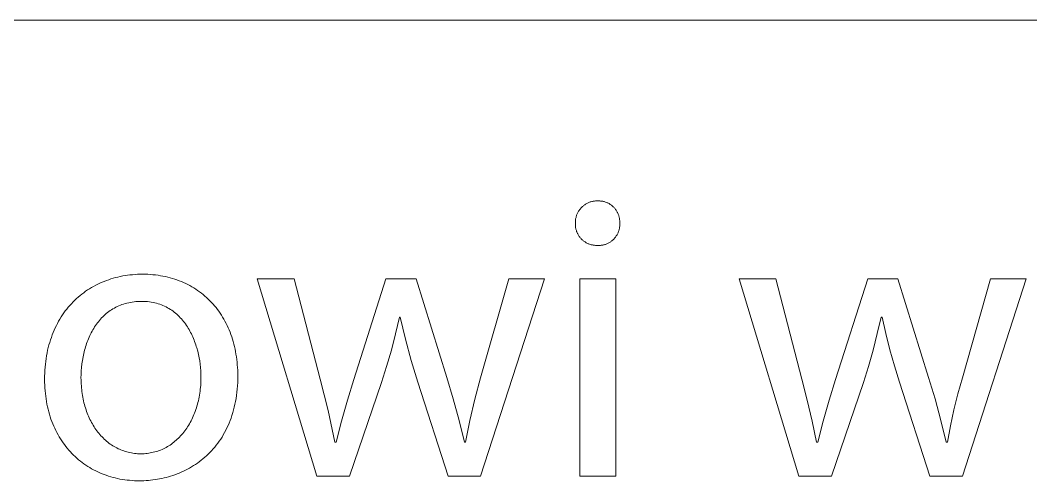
# Model space of a CAD drawing. Header units: millimetres. Extents: x 1422 to 6060, y -58 to 3182.
# Drawn here: x 5212.9 to 5327.7, y 19.3 to 71.7 of the extents above; entities that cross this region are included whole.
import ezdxf

# ---------------------------------------------------------------- set-up
doc = ezdxf.new("R2010")
doc.units = ezdxf.units.MM
doc.header["$MEASUREMENT"] = 0
doc.layers.add('Domyślny', color=7, linetype='Continuous', true_color=0x000000)

msp = doc.modelspace()

# ---------------------------------------------------------------- linework, layer by layer
at = {"layer": 'Domyślny', "color": 18, "lineweight": 15, "true_color": 0x000000}
for p, q in [((4307.17, 71.66), (6055.34, 71.66)), ((5276.85, 50.52), (5276.91, 50.57)), ((5276.91, 50.57), (5276.98, 50.62)), ((5276.98, 50.62), (5277.05, 50.67)), ((5277.05, 50.67), (5277.12, 50.72)), ((5277.12, 50.72), (5277.2, 50.76)), ((5277.2, 50.76), (5277.27, 50.81)), ((5277.27, 50.81), (5277.35, 50.85)), ((5277.35, 50.85), (5277.43, 50.88)), ((5277.43, 50.88), (5277.5, 50.92)), ((5277.5, 50.92), (5277.58, 50.95)), ((5277.58, 50.95), (5277.67, 50.98)), ((5277.67, 50.98), (5277.75, 51)), ((5277.75, 51), (5277.83, 51.03)), ((5277.83, 51.03), (5277.91, 51.05)), ((5277.91, 51.05), (5278, 51.06)), ((5278, 51.06), (5278.08, 51.08)), ((5278.08, 51.08), (5278.17, 51.09)), ((5278.17, 51.09), (5278.25, 51.1)), ((5278.25, 51.1), (5278.34, 51.1)), ((5278.34, 51.1), (5278.42, 51.11)), ((5278.42, 51.11), (5278.51, 51.11)), ((5278.51, 51.11), (5278.59, 51.11)), ((5278.59, 51.11), (5278.68, 51.11)), ((5278.68, 51.11), (5278.76, 51.1)), ((5278.76, 51.1), (5278.85, 51.09)), ((5278.85, 51.09), (5278.93, 51.08)), ((5278.93, 51.08), (5279.01, 51.07)), ((5279.01, 51.07), (5279.1, 51.06)), ((5279.1, 51.06), (5279.18, 51.04)), ((5279.18, 51.04), (5279.26, 51.02)), ((5279.26, 51.02), (5279.34, 50.99)), ((5279.34, 50.99), (5279.42, 50.97)), ((5279.42, 50.97), (5279.5, 50.94)), ((5279.5, 50.94), (5279.58, 50.9)), ((5279.58, 50.9), (5279.65, 50.87)), ((5279.65, 50.87), (5279.73, 50.83)), ((5279.73, 50.83), (5279.8, 50.79)), ((5279.8, 50.79), (5279.88, 50.75)), ((5279.88, 50.75), (5279.95, 50.7)), ((5279.95, 50.7), (5280.02, 50.65)), ((5280.02, 50.65), (5280.08, 50.6)), ((5280.08, 50.6), (5280.15, 50.55)), ((5280.15, 50.55), (5280.21, 50.5)), ((5276.09, 49.39), (5276.12, 49.47)), ((5276.12, 49.47), (5276.15, 49.55)), ((5276.15, 49.55), (5276.19, 49.63)), ((5276.19, 49.63), (5276.22, 49.71)), ((5276.22, 49.71), (5276.26, 49.78)), ((5276.26, 49.78), (5276.3, 49.86)), ((5276.3, 49.86), (5276.35, 49.93)), ((5276.35, 49.93), (5276.39, 50)), ((5276.39, 50), (5276.44, 50.08)), ((5276.44, 50.08), (5276.49, 50.14)), ((5276.49, 50.14), (5276.55, 50.21)), ((5276.55, 50.21), (5276.6, 50.28)), ((5276.6, 50.28), (5276.66, 50.34)), ((5276.66, 50.34), (5276.72, 50.4)), ((5276.72, 50.4), (5276.78, 50.46)), ((5276.78, 50.46), (5276.85, 50.52)), ((5280.21, 50.5), (5280.28, 50.44)), ((5280.28, 50.44), (5280.34, 50.38)), ((5280.34, 50.38), (5280.39, 50.32)), ((5280.39, 50.32), (5280.45, 50.26)), ((5280.45, 50.26), (5280.5, 50.19)), ((5280.5, 50.19), (5280.55, 50.12)), ((5280.55, 50.12), (5280.6, 50.06)), ((5280.6, 50.06), (5280.65, 49.99)), ((5280.65, 49.99), (5280.69, 49.91)), ((5280.69, 49.91), (5280.74, 49.84)), ((5280.74, 49.84), (5280.77, 49.77)), ((5280.77, 49.77), (5280.81, 49.69)), ((5280.81, 49.69), (5280.84, 49.61)), ((5280.84, 49.61), (5280.88, 49.53)), ((5280.88, 49.53), (5280.9, 49.45)), ((5280.9, 49.45), (5280.93, 49.37)), ((5275.98, 48.8), (5275.99, 48.88)), ((5275.98, 48.71), (5275.98, 48.8)), ((5275.98, 48.63), (5275.98, 48.71)), ((5275.98, 48.54), (5275.98, 48.63)), ((5275.98, 48.46), (5275.98, 48.54)), ((5275.98, 48.38), (5275.98, 48.46)), ((5275.98, 48.29), (5275.98, 48.38)), ((5275.99, 48.21), (5275.98, 48.29)), ((5275.99, 48.88), (5276, 48.97)), ((5276, 48.97), (5276.01, 49.05)), ((5276.01, 49.05), (5276.03, 49.14)), ((5276.03, 49.14), (5276.05, 49.22)), ((5276.05, 49.22), (5276.07, 49.31)), ((5276.07, 49.31), (5276.09, 49.39)), ((5280.93, 49.37), (5280.95, 49.29)), ((5280.95, 49.29), (5280.97, 49.21)), ((5280.97, 49.21), (5280.99, 49.13)), ((5280.99, 49.13), (5281, 49.05)), ((5281, 49.05), (5281.01, 48.96)), ((5281.01, 48.96), (5281.02, 48.88)), ((5281.02, 48.88), (5281.03, 48.79)), ((5281.03, 48.37), (5281.02, 48.29)), ((5281.02, 48.29), (5281.02, 48.21)), ((5281.03, 48.79), (5281.03, 48.71)), ((5281.03, 48.71), (5281.03, 48.63)), ((5281.03, 48.63), (5281.03, 48.54)), ((5281.03, 48.54), (5281.03, 48.46)), ((5281.03, 48.46), (5281.03, 48.37)), ((5276, 48.13), (5275.99, 48.21)), ((5276.01, 48.04), (5276, 48.13)), ((5276.03, 47.96), (5276.01, 48.04)), ((5276.04, 47.88), (5276.03, 47.96)), ((5276.07, 47.8), (5276.04, 47.88)), ((5276.09, 47.72), (5276.07, 47.8)), ((5276.12, 47.64), (5276.09, 47.72)), ((5276.14, 47.57), (5276.12, 47.64)), ((5276.18, 47.49), (5276.14, 47.57)), ((5276.21, 47.41), (5276.18, 47.49)), ((5276.25, 47.34), (5276.21, 47.41)), ((5276.29, 47.27), (5276.25, 47.34)), ((5276.33, 47.19), (5276.29, 47.27)), ((5276.37, 47.12), (5276.33, 47.19)), ((5276.42, 47.05), (5276.37, 47.12)), ((5280.63, 47.12), (5280.59, 47.05)), ((5280.68, 47.19), (5280.63, 47.12)), ((5280.72, 47.26), (5280.68, 47.19)), ((5280.76, 47.33), (5280.72, 47.26)), ((5280.8, 47.41), (5280.76, 47.33)), ((5280.83, 47.48), (5280.8, 47.41)), ((5280.86, 47.56), (5280.83, 47.48)), ((5280.89, 47.64), (5280.86, 47.56)), ((5280.92, 47.72), (5280.89, 47.64)), ((5280.94, 47.8), (5280.92, 47.72)), ((5280.96, 47.88), (5280.94, 47.8)), ((5280.98, 47.96), (5280.96, 47.88)), ((5281, 48.04), (5280.98, 47.96)), ((5281.01, 48.13), (5281, 48.04)), ((5281.02, 48.21), (5281.01, 48.13)), ((5276.47, 46.99), (5276.42, 47.05)), ((5276.52, 46.92), (5276.47, 46.99)), ((5276.58, 46.86), (5276.52, 46.92)), ((5276.63, 46.8), (5276.58, 46.86)), ((5276.69, 46.74), (5276.63, 46.8)), ((5276.75, 46.68), (5276.69, 46.74)), ((5276.81, 46.63), (5276.75, 46.68)), ((5276.88, 46.57), (5276.81, 46.63)), ((5276.94, 46.52), (5276.88, 46.57)), ((5277.01, 46.47), (5276.94, 46.52)), ((5277.08, 46.43), (5277.01, 46.47)), ((5277.15, 46.38), (5277.08, 46.43)), ((5277.22, 46.34), (5277.15, 46.38)), ((5277.29, 46.3), (5277.22, 46.34)), ((5277.37, 46.27), (5277.29, 46.3)), ((5277.45, 46.23), (5277.37, 46.27)), ((5277.52, 46.2), (5277.45, 46.23)), ((5277.6, 46.17), (5277.52, 46.2)), ((5277.68, 46.15), (5277.6, 46.17)), ((5277.76, 46.12), (5277.68, 46.15)), ((5277.84, 46.1), (5277.76, 46.12)), ((5277.92, 46.09), (5277.84, 46.1)), ((5278, 46.07), (5277.92, 46.09)), ((5278.09, 46.06), (5278, 46.07)), ((5278.17, 46.05), (5278.09, 46.06)), ((5278.25, 46.04), (5278.17, 46.05)), ((5278.33, 46.04), (5278.25, 46.04)), ((5278.42, 46.04), (5278.33, 46.04)), ((5278.5, 46.03), (5278.42, 46.04)), ((5278.58, 46.03), (5278.5, 46.03)), ((5278.67, 46.03), (5278.58, 46.03)), ((5278.75, 46.04), (5278.67, 46.03)), ((5278.83, 46.04), (5278.75, 46.04)), ((5278.92, 46.05), (5278.83, 46.04)), ((5279, 46.06), (5278.92, 46.05)), ((5279.08, 46.08), (5279, 46.06)), ((5279.16, 46.09), (5279.08, 46.08)), ((5279.24, 46.11), (5279.16, 46.09)), ((5279.32, 46.14), (5279.24, 46.11)), ((5279.4, 46.16), (5279.32, 46.14)), ((5279.48, 46.19), (5279.4, 46.16)), ((5279.56, 46.22), (5279.48, 46.19)), ((5279.64, 46.26), (5279.56, 46.22)), ((5279.71, 46.29), (5279.64, 46.26)), ((5279.78, 46.33), (5279.71, 46.29)), ((5279.86, 46.37), (5279.78, 46.33)), ((5279.93, 46.42), (5279.86, 46.37)), ((5280, 46.46), (5279.93, 46.42)), ((5280.06, 46.51), (5280, 46.46)), ((5280.13, 46.56), (5280.06, 46.51)), ((5280.19, 46.62), (5280.13, 46.56)), ((5280.26, 46.67), (5280.19, 46.62)), ((5280.32, 46.73), (5280.26, 46.67)), ((5280.37, 46.79), (5280.32, 46.73)), ((5280.43, 46.85), (5280.37, 46.79)), ((5280.48, 46.92), (5280.43, 46.85)), ((5280.54, 46.98), (5280.48, 46.92)), ((5280.59, 47.05), (5280.54, 46.98)), ((5224.25, 42.5), (5224.52, 42.56)), ((5224.52, 42.56), (5224.79, 42.6)), ((5224.79, 42.6), (5225.07, 42.64)), ((5225.07, 42.64), (5225.35, 42.68)), ((5225.35, 42.68), (5225.63, 42.71)), ((5225.63, 42.71), (5225.92, 42.73)), ((5225.92, 42.73), (5226.2, 42.75)), ((5226.2, 42.75), (5226.49, 42.76)), ((5226.49, 42.76), (5226.78, 42.76)), ((5226.78, 42.76), (5227.08, 42.76)), ((5227.08, 42.76), (5227.38, 42.75)), ((5227.38, 42.75), (5227.67, 42.73)), ((5227.67, 42.73), (5227.96, 42.71)), ((5227.96, 42.71), (5228.25, 42.68)), ((5228.25, 42.68), (5228.54, 42.64)), ((5228.54, 42.64), (5228.82, 42.59)), ((5228.82, 42.59), (5229.1, 42.54)), ((5229.1, 42.54), (5229.37, 42.49)), ((5220.98, 41.25), (5221.21, 41.38)), ((5221.21, 41.38), (5221.45, 41.51)), ((5221.45, 41.51), (5221.68, 41.63)), ((5221.68, 41.63), (5221.93, 41.74)), ((5221.93, 41.74), (5222.17, 41.85)), ((5222.17, 41.85), (5222.42, 41.95)), ((5222.42, 41.95), (5222.67, 42.05)), ((5222.67, 42.05), (5222.93, 42.14)), ((5222.93, 42.14), (5223.19, 42.22)), ((5223.19, 42.22), (5223.45, 42.3)), ((5223.45, 42.3), (5223.71, 42.38)), ((5223.71, 42.38), (5223.98, 42.44)), ((5223.98, 42.44), (5224.25, 42.5)), ((5229.37, 42.49), (5229.64, 42.43)), ((5229.64, 42.43), (5229.91, 42.36)), ((5229.91, 42.36), (5230.18, 42.28)), ((5230.18, 42.28), (5230.44, 42.2)), ((5230.44, 42.2), (5230.69, 42.11)), ((5230.69, 42.11), (5230.95, 42.02)), ((5230.95, 42.02), (5231.19, 41.92)), ((5231.19, 41.92), (5231.44, 41.81)), ((5231.44, 41.81), (5231.68, 41.7)), ((5231.68, 41.7), (5231.92, 41.58)), ((5231.92, 41.58), (5232.15, 41.46)), ((5232.15, 41.46), (5232.38, 41.33)), ((5246.6, 19.77), (5239.82, 42.24)), ((5239.82, 42.24), (5244, 42.24)), ((5244, 42.24), (5246.97, 30.81)), ((5250.78, 30.78), (5254.44, 42.24)), ((5254.44, 42.24), (5257.87, 42.24)), ((5257.87, 42.24), (5261.36, 31)), ((5265.21, 30.97), (5268.42, 42.24)), ((5272.47, 42.24), (5265.21, 19.77)), ((5268.42, 42.24), (5272.47, 42.24)), ((5276.47, 42.24), (5280.56, 42.24)), ((5276.47, 19.77), (5276.47, 42.24)), ((5280.56, 42.24), (5280.56, 19.77)), ((5301.37, 19.77), (5294.58, 42.24)), ((5294.58, 42.24), (5298.76, 42.24)), ((5298.76, 42.24), (5301.73, 30.81)), ((5305.53, 30.78), (5309.22, 42.24)), ((5309.22, 42.24), (5312.65, 42.24)), ((5312.65, 42.24), (5316.12, 31)), ((5319.98, 30.97), (5323.18, 42.24)), ((5327.22, 42.24), (5319.98, 19.77)), ((5323.18, 42.24), (5327.22, 42.24)), ((5219.47, 40.16), (5219.67, 40.33)), ((5219.67, 40.33), (5219.88, 40.5)), ((5219.88, 40.5), (5220.09, 40.66)), ((5220.09, 40.66), (5220.31, 40.82)), ((5220.31, 40.82), (5220.53, 40.97)), ((5220.53, 40.97), (5220.75, 41.11)), ((5220.75, 41.11), (5220.98, 41.25)), ((5232.38, 41.33), (5232.6, 41.2)), ((5232.6, 41.2), (5232.83, 41.06)), ((5232.83, 41.06), (5233.04, 40.91)), ((5233.04, 40.91), (5233.25, 40.76)), ((5233.25, 40.76), (5233.46, 40.6)), ((5233.46, 40.6), (5233.66, 40.44)), ((5233.66, 40.44), (5233.86, 40.27)), ((5233.86, 40.27), (5234.06, 40.1)), ((5218.34, 39.01), (5218.52, 39.21)), ((5218.52, 39.21), (5218.7, 39.41)), ((5218.7, 39.41), (5218.88, 39.61)), ((5218.88, 39.61), (5219.07, 39.8)), ((5219.07, 39.8), (5219.27, 39.98)), ((5219.27, 39.98), (5219.47, 40.16)), ((5223.91, 39.08), (5223.74, 39)), ((5224.08, 39.16), (5223.91, 39.08)), ((5224.26, 39.23), (5224.08, 39.16)), ((5224.44, 39.3), (5224.26, 39.23)), ((5224.63, 39.36), (5224.44, 39.3)), ((5224.81, 39.42), (5224.63, 39.36)), ((5225.01, 39.47), (5224.81, 39.42)), ((5225.2, 39.52), (5225.01, 39.47)), ((5225.4, 39.56), (5225.2, 39.52)), ((5225.61, 39.59), (5225.4, 39.56)), ((5225.82, 39.62), (5225.61, 39.59)), ((5226.03, 39.64), (5225.82, 39.62)), ((5226.24, 39.66), (5226.03, 39.64)), ((5226.46, 39.67), (5226.24, 39.66)), ((5226.69, 39.67), (5226.46, 39.67)), ((5226.91, 39.67), (5226.69, 39.67)), ((5227.13, 39.66), (5226.91, 39.67)), ((5227.35, 39.64), (5227.13, 39.66)), ((5227.56, 39.62), (5227.35, 39.64)), ((5227.77, 39.59), (5227.56, 39.62)), ((5227.97, 39.55), (5227.77, 39.59)), ((5228.17, 39.51), (5227.97, 39.55)), ((5228.36, 39.46), (5228.17, 39.51)), ((5228.55, 39.4), (5228.36, 39.46)), ((5228.74, 39.34), (5228.55, 39.4)), ((5228.92, 39.27), (5228.74, 39.34)), ((5229.1, 39.2), (5228.92, 39.27)), ((5229.28, 39.12), (5229.1, 39.2)), ((5229.45, 39.04), (5229.28, 39.12)), ((5234.06, 40.1), (5234.25, 39.92)), ((5234.25, 39.92), (5234.43, 39.74)), ((5234.43, 39.74), (5234.61, 39.55)), ((5234.61, 39.55), (5234.79, 39.36)), ((5234.79, 39.36), (5234.96, 39.16)), ((5234.96, 39.16), (5235.13, 38.96)), ((5217.53, 37.9), (5217.68, 38.13)), ((5217.68, 38.13), (5217.84, 38.36)), ((5217.84, 38.36), (5218, 38.58)), ((5218, 38.58), (5218.17, 38.8)), ((5218.17, 38.8), (5218.34, 39.01)), ((5222.25, 37.91), (5222.12, 37.78)), ((5222.39, 38.04), (5222.25, 37.91)), ((5222.52, 38.16), (5222.39, 38.04)), ((5222.66, 38.28), (5222.52, 38.16)), ((5222.8, 38.4), (5222.66, 38.28)), ((5222.95, 38.51), (5222.8, 38.4)), ((5223.1, 38.62), (5222.95, 38.51)), ((5223.26, 38.72), (5223.1, 38.62)), ((5223.41, 38.82), (5223.26, 38.72)), ((5223.58, 38.91), (5223.41, 38.82)), ((5223.74, 39), (5223.58, 38.91)), ((5229.62, 38.95), (5229.45, 39.04)), ((5229.78, 38.86), (5229.62, 38.95)), ((5229.94, 38.76), (5229.78, 38.86)), ((5230.09, 38.66), (5229.94, 38.76)), ((5230.24, 38.55), (5230.09, 38.66)), ((5230.39, 38.44), (5230.24, 38.55)), ((5230.53, 38.32), (5230.39, 38.44)), ((5230.67, 38.2), (5230.53, 38.32)), ((5230.81, 38.08), (5230.67, 38.2)), ((5230.94, 37.95), (5230.81, 38.08)), ((5231.07, 37.81), (5230.94, 37.95)), ((5235.13, 38.96), (5235.29, 38.75)), ((5235.29, 38.75), (5235.44, 38.54)), ((5235.44, 38.54), (5235.59, 38.32)), ((5235.59, 38.32), (5235.74, 38.1)), ((5235.74, 38.1), (5235.88, 37.87)), ((5216.85, 36.66), (5216.98, 36.92)), ((5216.98, 36.92), (5217.11, 37.17)), ((5217.11, 37.17), (5217.24, 37.42)), ((5217.24, 37.42), (5217.38, 37.66)), ((5217.38, 37.66), (5217.53, 37.9)), ((5221.43, 36.91), (5221.33, 36.76)), ((5221.54, 37.07), (5221.43, 36.91)), ((5221.65, 37.22), (5221.54, 37.07)), ((5221.76, 37.36), (5221.65, 37.22)), ((5221.88, 37.51), (5221.76, 37.36)), ((5222, 37.64), (5221.88, 37.51)), ((5222.12, 37.78), (5222, 37.64)), ((5231.19, 37.68), (5231.07, 37.81)), ((5231.32, 37.54), (5231.19, 37.68)), ((5231.43, 37.39), (5231.32, 37.54)), ((5231.55, 37.25), (5231.43, 37.39)), ((5231.66, 37.1), (5231.55, 37.25)), ((5231.76, 36.94), (5231.66, 37.1)), ((5231.87, 36.79), (5231.76, 36.94)), ((5231.97, 36.63), (5231.87, 36.79)), ((5235.88, 37.87), (5236.02, 37.64)), ((5236.02, 37.64), (5236.15, 37.41)), ((5236.15, 37.41), (5236.27, 37.17)), ((5236.27, 37.17), (5236.39, 36.92)), ((5236.39, 36.92), (5236.51, 36.67)), ((5255.97, 37.87), (5255.54, 35.99)), ((5256.07, 37.87), (5255.97, 37.87)), ((5256.65, 35.39), (5256.07, 37.87)), ((5310.73, 37.87), (5310.3, 36)), ((5310.84, 37.87), (5310.73, 37.87)), ((5311.26, 36.01), (5310.84, 37.87)), ((5216.41, 35.58), (5216.51, 35.85)), ((5216.51, 35.85), (5216.62, 36.13)), ((5216.62, 36.13), (5216.73, 36.4)), ((5216.73, 36.4), (5216.85, 36.66)), ((5220.78, 35.77), (5220.7, 35.59)), ((5220.86, 35.94), (5220.78, 35.77)), ((5220.95, 36.11), (5220.86, 35.94)), ((5221.04, 36.27), (5220.95, 36.11)), ((5221.13, 36.44), (5221.04, 36.27)), ((5221.23, 36.6), (5221.13, 36.44)), ((5221.33, 36.76), (5221.23, 36.6)), ((5232.06, 36.47), (5231.97, 36.63)), ((5232.15, 36.3), (5232.06, 36.47)), ((5232.24, 36.14), (5232.15, 36.3)), ((5232.33, 35.97), (5232.24, 36.14)), ((5232.41, 35.8), (5232.33, 35.97)), ((5232.49, 35.62), (5232.41, 35.8)), ((5232.56, 35.45), (5232.49, 35.62)), ((5236.51, 36.67), (5236.62, 36.42)), ((5236.62, 36.42), (5236.72, 36.16)), ((5236.72, 36.16), (5236.82, 35.9)), ((5236.82, 35.9), (5236.91, 35.63)), ((5236.91, 35.63), (5237, 35.36)), ((5255.54, 35.99), (5255.06, 34.13)), ((5310.3, 36), (5309.82, 34.13)), ((5311.74, 34.15), (5311.26, 36.01)), ((5216.06, 34.41), (5216.14, 34.71)), ((5216.14, 34.71), (5216.22, 35)), ((5216.22, 35), (5216.31, 35.29)), ((5216.31, 35.29), (5216.41, 35.58)), ((5220.29, 34.5), (5220.24, 34.31)), ((5220.35, 34.69), (5220.29, 34.5)), ((5220.41, 34.87), (5220.35, 34.69)), ((5220.48, 35.05), (5220.41, 34.87)), ((5220.55, 35.23), (5220.48, 35.05)), ((5220.62, 35.41), (5220.55, 35.23)), ((5220.7, 35.59), (5220.62, 35.41)), ((5232.64, 35.27), (5232.56, 35.45)), ((5232.7, 35.1), (5232.64, 35.27)), ((5232.77, 34.92), (5232.7, 35.1)), ((5232.83, 34.74), (5232.77, 34.92)), ((5232.89, 34.55), (5232.83, 34.74)), ((5232.95, 34.37), (5232.89, 34.55)), ((5237, 35.36), (5237.08, 35.09)), ((5237.08, 35.09), (5237.16, 34.81)), ((5237.16, 34.81), (5237.23, 34.53)), ((5237.23, 34.53), (5237.29, 34.25)), ((5257.31, 32.93), (5256.65, 35.39)), ((5215.82, 33.17), (5215.87, 33.48)), ((5215.87, 33.48), (5215.93, 33.8)), ((5215.93, 33.8), (5215.99, 34.11)), ((5215.99, 34.11), (5216.06, 34.41)), ((5220.01, 33.35), (5219.94, 32.96)), ((5220.09, 33.74), (5220.01, 33.35)), ((5220.14, 33.93), (5220.09, 33.74)), ((5220.18, 34.12), (5220.14, 33.93)), ((5220.24, 34.31), (5220.18, 34.12)), ((5233.05, 34), (5232.95, 34.37)), ((5233.14, 33.63), (5233.05, 34)), ((5233.21, 33.26), (5233.14, 33.63)), ((5237.29, 34.25), (5237.35, 33.96)), ((5237.35, 33.96), (5237.4, 33.66)), ((5237.4, 33.66), (5237.45, 33.37)), ((5237.45, 33.37), (5237.49, 33.07)), ((5255.06, 34.13), (5254.52, 32.28)), ((5309.82, 34.13), (5309.29, 32.28)), ((5312.26, 32.32), (5311.74, 34.15)), ((5215.68, 31.85), (5215.7, 32.18)), ((5215.7, 32.18), (5215.73, 32.52)), ((5215.73, 32.52), (5215.77, 32.84)), ((5215.77, 32.84), (5215.82, 33.17)), ((5219.88, 32.56), (5219.84, 32.16)), ((5219.94, 32.96), (5219.88, 32.56)), ((5233.28, 32.89), (5233.21, 33.26)), ((5233.33, 32.52), (5233.28, 32.89)), ((5233.37, 32.14), (5233.33, 32.52)), ((5237.49, 33.07), (5237.53, 32.76)), ((5237.53, 32.76), (5237.55, 32.46)), ((5237.55, 32.46), (5237.58, 32.14)), ((5254.52, 32.28), (5253.93, 30.44)), ((5258.06, 30.49), (5257.31, 32.93)), ((5309.29, 32.28), (5308.71, 30.44)), ((5312.83, 30.49), (5312.26, 32.32)), ((5215.65, 31.16), (5215.66, 31.5)), ((5215.65, 30.81), (5215.65, 31.16)), ((5215.66, 31.5), (5215.68, 31.85)), ((5219.79, 31.36), (5219.78, 30.96)), ((5219.81, 31.76), (5219.79, 31.36)), ((5219.84, 32.16), (5219.81, 31.76)), ((5233.4, 31.78), (5233.37, 32.14)), ((5233.41, 31.41), (5233.4, 31.78)), ((5233.42, 31.05), (5233.41, 31.41)), ((5233.42, 30.82), (5233.42, 31.05)), ((5237.58, 32.14), (5237.59, 31.83)), ((5237.59, 31.83), (5237.6, 31.51)), ((5237.6, 31.51), (5237.61, 31.19)), ((5237.61, 31.19), (5237.6, 30.81)), ((5215.65, 30.48), (5215.65, 30.81)), ((5215.66, 30.15), (5215.65, 30.48)), ((5215.68, 29.83), (5215.66, 30.15)), ((5219.78, 30.96), (5219.79, 30.73)), ((5219.79, 30.73), (5219.79, 30.5)), ((5219.79, 30.5), (5219.8, 30.28)), ((5219.8, 30.28), (5219.82, 30.06)), ((5219.82, 30.06), (5219.83, 29.83)), ((5233.34, 29.67), (5233.37, 29.89)), ((5233.37, 29.89), (5233.39, 30.12)), ((5233.39, 30.12), (5233.4, 30.35)), ((5233.4, 30.35), (5233.41, 30.58)), ((5233.41, 30.58), (5233.42, 30.82)), ((5237.57, 30.06), (5237.54, 29.69)), ((5237.59, 30.43), (5237.57, 30.06)), ((5237.6, 30.81), (5237.59, 30.43)), ((5246.97, 30.81), (5247.87, 27.25)), ((5250.06, 28.43), (5250.78, 30.78)), ((5253.93, 30.44), (5250.31, 19.77)), ((5261.5, 19.77), (5258.06, 30.49)), ((5261.36, 31), (5262.1, 28.57)), ((5264.56, 28.55), (5265.21, 30.97)), ((5301.73, 30.81), (5302.34, 28.45)), ((5304.81, 28.43), (5305.53, 30.78)), ((5308.71, 30.44), (5305.08, 19.77)), ((5316.28, 19.77), (5312.83, 30.49)), ((5316.12, 31), (5316.86, 28.57)), ((5319.47, 29.16), (5319.98, 30.97)), ((5215.7, 29.51), (5215.68, 29.83)), ((5215.73, 29.19), (5215.7, 29.51)), ((5215.77, 28.88), (5215.73, 29.19)), ((5215.81, 28.58), (5215.77, 28.88)), ((5219.83, 29.83), (5219.86, 29.61)), ((5219.86, 29.61), (5219.88, 29.4)), ((5219.88, 29.4), (5219.91, 29.18)), ((5219.91, 29.18), (5219.95, 28.97)), ((5219.95, 28.97), (5219.98, 28.76)), ((5219.98, 28.76), (5220.03, 28.55)), ((5233.17, 28.58), (5233.21, 28.79)), ((5233.21, 28.79), (5233.25, 29.01)), ((5233.25, 29.01), (5233.29, 29.22)), ((5233.29, 29.22), (5233.32, 29.45)), ((5233.32, 29.45), (5233.34, 29.67)), ((5237.46, 28.98), (5237.41, 28.63)), ((5237.5, 29.33), (5237.46, 28.98)), ((5237.54, 29.69), (5237.5, 29.33)), ((5319.01, 27.34), (5319.47, 29.16)), ((5215.86, 28.28), (5215.81, 28.58)), ((5215.91, 27.98), (5215.86, 28.28)), ((5215.98, 27.68), (5215.91, 27.98)), ((5216.04, 27.39), (5215.98, 27.68)), ((5220.03, 28.55), (5220.07, 28.34)), ((5220.07, 28.34), (5220.12, 28.14)), ((5220.12, 28.14), (5220.17, 27.94)), ((5220.17, 27.94), (5220.23, 27.74)), ((5220.23, 27.74), (5220.29, 27.54)), ((5232.9, 27.55), (5232.96, 27.75)), ((5232.96, 27.75), (5233.02, 27.96)), ((5233.02, 27.96), (5233.07, 28.16)), ((5233.07, 28.16), (5233.12, 28.37)), ((5233.12, 28.37), (5233.17, 28.58)), ((5237.21, 27.64), (5237.13, 27.32)), ((5237.28, 27.96), (5237.21, 27.64)), ((5237.35, 28.29), (5237.28, 27.96)), ((5237.41, 28.63), (5237.35, 28.29)), ((5249.39, 26.05), (5250.06, 28.43)), ((5262.1, 28.57), (5262.77, 26.13)), ((5263.98, 26.12), (5264.56, 28.55)), ((5302.34, 28.45), (5302.9, 26.06)), ((5304.15, 26.05), (5304.81, 28.43)), ((5316.86, 28.57), (5317.52, 26.13)), ((5216.12, 27.11), (5216.04, 27.39)), ((5216.2, 26.83), (5216.12, 27.11)), ((5216.28, 26.55), (5216.2, 26.83)), ((5216.37, 26.28), (5216.28, 26.55)), ((5220.29, 27.54), (5220.35, 27.35)), ((5220.35, 27.35), (5220.42, 27.16)), ((5220.42, 27.16), (5220.49, 26.97)), ((5220.49, 26.97), (5220.56, 26.78)), ((5220.56, 26.78), (5220.64, 26.6)), ((5220.64, 26.6), (5220.72, 26.42)), ((5220.72, 26.42), (5220.8, 26.25)), ((5232.46, 26.42), (5232.54, 26.6)), ((5232.54, 26.6), (5232.62, 26.79)), ((5232.62, 26.79), (5232.7, 26.97)), ((5232.7, 26.97), (5232.77, 27.16)), ((5232.77, 27.16), (5232.84, 27.36)), ((5232.84, 27.36), (5232.9, 27.55)), ((5236.94, 26.7), (5236.84, 26.4)), ((5237.04, 27.01), (5236.94, 26.7)), ((5237.13, 27.32), (5237.04, 27.01)), ((5247.87, 27.25), (5248.65, 23.66)), ((5318.61, 25.51), (5319.01, 27.34)), ((5216.47, 26.01), (5216.37, 26.28)), ((5216.57, 25.75), (5216.47, 26.01)), ((5216.68, 25.49), (5216.57, 25.75)), ((5216.8, 25.24), (5216.68, 25.49)), ((5220.8, 26.25), (5220.89, 26.07)), ((5220.89, 26.07), (5220.98, 25.9)), ((5220.98, 25.9), (5221.07, 25.73)), ((5221.07, 25.73), (5221.17, 25.57)), ((5221.17, 25.57), (5221.27, 25.41)), ((5221.27, 25.41), (5221.37, 25.25)), ((5231.8, 25.24), (5231.9, 25.4)), ((5231.9, 25.4), (5232, 25.56)), ((5232, 25.56), (5232.1, 25.73)), ((5232.1, 25.73), (5232.19, 25.9)), ((5232.19, 25.9), (5232.29, 26.07)), ((5232.29, 26.07), (5232.37, 26.24)), ((5232.37, 26.24), (5232.46, 26.42)), ((5236.5, 25.54), (5236.37, 25.27)), ((5236.62, 25.82), (5236.5, 25.54)), ((5236.73, 26.11), (5236.62, 25.82)), ((5236.84, 26.4), (5236.73, 26.11)), ((5248.79, 23.66), (5249.39, 26.05)), ((5262.77, 26.13), (5263.37, 23.66)), ((5263.49, 23.66), (5263.98, 26.12)), ((5302.9, 26.06), (5303.4, 23.66)), ((5303.55, 23.66), (5304.15, 26.05)), ((5317.52, 26.13), (5318.11, 23.66)), ((5318.27, 23.66), (5318.61, 25.51)), ((5216.92, 24.99), (5216.8, 25.24)), ((5217.04, 24.74), (5216.92, 24.99)), ((5217.17, 24.5), (5217.04, 24.74)), ((5217.31, 24.27), (5217.17, 24.5)), ((5217.45, 24.04), (5217.31, 24.27)), ((5221.37, 25.25), (5221.48, 25.1)), ((5221.48, 25.1), (5221.58, 24.95)), ((5221.58, 24.95), (5221.7, 24.8)), ((5221.7, 24.8), (5221.81, 24.66)), ((5221.81, 24.66), (5221.93, 24.52)), ((5221.93, 24.52), (5222.05, 24.39)), ((5222.05, 24.39), (5222.17, 24.25)), ((5222.17, 24.25), (5222.3, 24.13)), ((5222.3, 24.13), (5222.42, 24)), ((5230.86, 24.11), (5230.99, 24.24)), ((5230.99, 24.24), (5231.11, 24.37)), ((5231.11, 24.37), (5231.23, 24.51)), ((5231.23, 24.51), (5231.35, 24.65)), ((5231.35, 24.65), (5231.47, 24.79)), ((5231.47, 24.79), (5231.58, 24.94)), ((5231.58, 24.94), (5231.69, 25.09)), ((5231.69, 25.09), (5231.8, 25.24)), ((5235.81, 24.24), (5235.66, 24)), ((5235.96, 24.49), (5235.81, 24.24)), ((5236.1, 24.74), (5235.96, 24.49)), ((5236.24, 25), (5236.1, 24.74)), ((5236.37, 25.27), (5236.24, 25)), ((5217.59, 23.81), (5217.45, 24.04)), ((5217.74, 23.59), (5217.59, 23.81)), ((5217.9, 23.38), (5217.74, 23.59)), ((5218.06, 23.17), (5217.9, 23.38)), ((5218.22, 22.96), (5218.06, 23.17)), ((5222.42, 24), (5222.55, 23.88)), ((5222.55, 23.88), (5222.69, 23.77)), ((5222.69, 23.77), (5222.82, 23.65)), ((5222.82, 23.65), (5222.96, 23.55)), ((5222.96, 23.55), (5223.11, 23.44)), ((5223.11, 23.44), (5223.25, 23.34)), ((5223.25, 23.34), (5223.4, 23.25)), ((5223.4, 23.25), (5223.54, 23.16)), ((5223.54, 23.16), (5223.7, 23.07)), ((5223.7, 23.07), (5223.85, 22.99)), ((5223.85, 22.99), (5224.01, 22.91)), ((5229.15, 22.9), (5229.3, 22.98)), ((5229.3, 22.98), (5229.46, 23.06)), ((5229.46, 23.06), (5229.61, 23.15)), ((5229.61, 23.15), (5229.76, 23.24)), ((5229.76, 23.24), (5229.9, 23.33)), ((5229.9, 23.33), (5230.05, 23.43)), ((5230.05, 23.43), (5230.19, 23.53)), ((5230.19, 23.53), (5230.33, 23.64)), ((5230.33, 23.64), (5230.46, 23.75)), ((5230.46, 23.75), (5230.6, 23.87)), ((5230.6, 23.87), (5230.73, 23.99)), ((5230.73, 23.99), (5230.86, 24.11)), ((5234.99, 23.1), (5234.81, 22.89)), ((5235.16, 23.31), (5234.99, 23.1)), ((5235.33, 23.54), (5235.16, 23.31)), ((5235.5, 23.77), (5235.33, 23.54)), ((5235.66, 24), (5235.5, 23.77)), ((5248.65, 23.66), (5248.79, 23.66)), ((5263.37, 23.66), (5263.49, 23.66)), ((5303.4, 23.66), (5303.55, 23.66)), ((5318.11, 23.66), (5318.27, 23.66)), ((5218.39, 22.76), (5218.22, 22.96)), ((5218.57, 22.56), (5218.39, 22.76)), ((5218.75, 22.37), (5218.57, 22.56)), ((5218.93, 22.19), (5218.75, 22.37)), ((5219.12, 22.01), (5218.93, 22.19)), ((5219.31, 21.83), (5219.12, 22.01)), ((5219.51, 21.66), (5219.31, 21.83)), ((5224.01, 22.91), (5224.16, 22.84)), ((5224.16, 22.84), (5224.32, 22.77)), ((5224.32, 22.77), (5224.49, 22.7)), ((5224.49, 22.7), (5224.65, 22.65)), ((5224.65, 22.65), (5224.82, 22.59)), ((5224.82, 22.59), (5224.99, 22.54)), ((5224.99, 22.54), (5225.16, 22.5)), ((5225.16, 22.5), (5225.33, 22.46)), ((5225.33, 22.46), (5225.51, 22.42)), ((5225.51, 22.42), (5225.68, 22.4)), ((5225.68, 22.4), (5225.86, 22.37)), ((5225.86, 22.37), (5226.04, 22.35)), ((5226.04, 22.35), (5226.22, 22.34)), ((5226.22, 22.34), (5226.41, 22.33)), ((5226.41, 22.33), (5226.59, 22.33)), ((5226.59, 22.33), (5226.78, 22.33)), ((5226.78, 22.33), (5226.96, 22.34)), ((5226.96, 22.34), (5227.14, 22.35)), ((5227.14, 22.35), (5227.31, 22.37)), ((5227.31, 22.37), (5227.49, 22.39)), ((5227.49, 22.39), (5227.66, 22.42)), ((5227.66, 22.42), (5227.83, 22.46)), ((5227.83, 22.46), (5228, 22.5)), ((5228, 22.5), (5228.17, 22.54)), ((5228.17, 22.54), (5228.34, 22.59)), ((5228.34, 22.59), (5228.51, 22.64)), ((5228.51, 22.64), (5228.67, 22.7)), ((5228.67, 22.7), (5228.83, 22.76)), ((5228.83, 22.76), (5228.99, 22.83)), ((5228.99, 22.83), (5229.15, 22.9)), ((5233.85, 21.93), (5233.64, 21.76)), ((5234.05, 22.11), (5233.85, 21.93)), ((5234.24, 22.29), (5234.05, 22.11)), ((5234.44, 22.49), (5234.24, 22.29)), ((5234.62, 22.68), (5234.44, 22.49)), ((5234.81, 22.89), (5234.62, 22.68)), ((5219.71, 21.5), (5219.51, 21.66)), ((5219.91, 21.34), (5219.71, 21.5)), ((5220.12, 21.19), (5219.91, 21.34)), ((5220.33, 21.04), (5220.12, 21.19)), ((5220.55, 20.9), (5220.33, 21.04)), ((5220.77, 20.76), (5220.55, 20.9)), ((5220.99, 20.63), (5220.77, 20.76)), ((5232.12, 20.71), (5231.89, 20.58)), ((5232.34, 20.84), (5232.12, 20.71)), ((5232.57, 20.98), (5232.34, 20.84)), ((5232.79, 21.12), (5232.57, 20.98)), ((5233.01, 21.27), (5232.79, 21.12)), ((5233.22, 21.43), (5233.01, 21.27)), ((5233.43, 21.59), (5233.22, 21.43)), ((5233.64, 21.76), (5233.43, 21.59)), ((5221.22, 20.51), (5220.99, 20.63)), ((5221.45, 20.39), (5221.22, 20.51)), ((5221.69, 20.27), (5221.45, 20.39)), ((5221.93, 20.17), (5221.69, 20.27)), ((5222.17, 20.06), (5221.93, 20.17)), ((5222.41, 19.97), (5222.17, 20.06)), ((5222.66, 19.88), (5222.41, 19.97)), ((5222.91, 19.79), (5222.66, 19.88)), ((5223.16, 19.71), (5222.91, 19.79)), ((5223.42, 19.64), (5223.16, 19.71)), ((5223.68, 19.58), (5223.42, 19.64)), ((5223.94, 19.52), (5223.68, 19.58)), ((5229.22, 19.58), (5228.97, 19.53)), ((5229.47, 19.65), (5229.22, 19.58)), ((5229.72, 19.71), (5229.47, 19.65)), ((5229.97, 19.79), (5229.72, 19.71)), ((5230.21, 19.87), (5229.97, 19.79)), ((5230.46, 19.95), (5230.21, 19.87)), ((5230.7, 20.04), (5230.46, 19.95)), ((5230.94, 20.14), (5230.7, 20.04)), ((5231.18, 20.24), (5230.94, 20.14)), ((5231.42, 20.35), (5231.18, 20.24)), ((5231.65, 20.47), (5231.42, 20.35)), ((5231.89, 20.58), (5231.65, 20.47)), ((5250.31, 19.77), (5246.6, 19.77)), ((5265.21, 19.77), (5261.5, 19.77)), ((5280.56, 19.77), (5276.47, 19.77)), ((5305.08, 19.77), (5301.37, 19.77)), ((5319.98, 19.77), (5316.28, 19.77)), ((5224.21, 19.46), (5223.94, 19.52)), ((5224.48, 19.41), (5224.21, 19.46)), ((5224.75, 19.37), (5224.48, 19.41)), ((5225.02, 19.34), (5224.75, 19.37)), ((5225.3, 19.31), (5225.02, 19.34)), ((5225.58, 19.29), (5225.3, 19.31)), ((5225.86, 19.27), (5225.58, 19.29)), ((5226.14, 19.26), (5225.86, 19.27)), ((5226.42, 19.26), (5226.14, 19.26)), ((5226.68, 19.26), (5226.42, 19.26)), ((5226.93, 19.27), (5226.68, 19.26)), ((5227.19, 19.28), (5226.93, 19.27)), ((5227.44, 19.3), (5227.19, 19.28)), ((5227.7, 19.32), (5227.44, 19.3)), ((5227.95, 19.35), (5227.7, 19.32)), ((5228.21, 19.39), (5227.95, 19.35)), ((5228.46, 19.43), (5228.21, 19.39)), ((5228.71, 19.47), (5228.46, 19.43)), ((5228.97, 19.53), (5228.71, 19.47))]:
    msp.add_line(p, q, dxfattribs=at)

doc.saveas('drawing.dxf')
